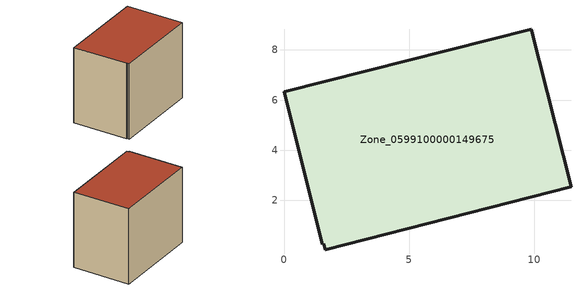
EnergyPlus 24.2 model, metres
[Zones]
Zone_0599100000149675
 floor ground (C_G): 1.65,0.02 1.59,0.27 1.53,0.25 0,6.33 9.88,8.83 11.46,2.53 z0
 wall outside (C_F): 11.46,2.53 9.88,8.83 0,6.33 1.53,0.25 1.59,0.27 1.65,0.02 11.46,2.53 z0:8.62
 roof outside (C_R): 1.59,0.27 1.65,0.02 11.46,2.53 9.88,8.83 0,6.33 1.53,0.25 z8.62
[BUILDING]
Pand.0599100000149675: North Axis=0; Terrain=City; Loads Convergence Tolerance Value=0.04; Temperature Convergence Tolerance Value=0.4; Solar Distribution=FullExterior; Maximum Number of Warmup Days=25; Minimum Number of Warmup Days=1
[Site:Location]
Rotterdam.The.Hague.AP_ZH_NLD Design_Conditions: Latitude=51.96; Longitude=4.45; Time Zone=1; Elevation=-4.5
[SITE:GROUNDTEMPERATURE:BUILDINGSURFACE]
18, 18, 18, 18, 18, 18, 18, 18, 18, 18, 18, 18
[MATERIAL] Thermal Absorptance=0.9; Solar Absorptance=0.7; Visible Absorptance=0.7
Name | Roughness | Thickness | Conductivity | Density | Specific Heat
G.TC.1965-1974 | MediumSmooth | 0.15 | 0.882353 | 540 | 1210
F.TC.1965-1974 | Rough | 0.3 | 0.697674 | 1920 | 840
R.TC.1965-1974 | MediumRough | 0.2 | 0.232558 | 1500 | 1000
[CONSTRUCTION]
C_G: G.TC.1965-1974
C_F: F.TC.1965-1974
C_R: R.TC.1965-1974
[ZONE]
Zone_0599100000149675: Type=1; Multiplier=1; Ceiling Height=Autocalculate; Volume=Autocalculate; Floor Area=autocalculate; Part of Total Floor Area=Yes
[ZONEINFILTRATION:DESIGNFLOWRATE]
Infil_Zone_0599100000149675: Zone or ZoneList or Space or SpaceList=Zone_0599100000149675; Schedule=AlwaysOn; Design Flow Rate Calculation Method=Flow/Area; Flow Rate per Floor Area=0.003; Constant Term Coefficient=1; Temperature Term Coefficient=0; Velocity Term Coefficient=0; Velocity Squared Term Coefficient=0
[HVACTEMPLATE:ZONE:IDEALLOADSAIRSYSTEM]
Zone_0599100000149675: Maximum Heating Supply Air Temperature=50; Minimum Cooling Supply Air Temperature=13; Maximum Heating Supply Air Humidity Ratio=0.0156; Minimum Cooling Supply Air Humidity Ratio=0.0077; Heating Limit=NoLimit; Cooling Limit=NoLimit; Dehumidification Control Type=ConstantSensibleHeatRatio; Cooling Sensible Heat Ratio=0.7; Dehumidification Setpoint=60; Humidification Control Type=None; Humidification Setpoint=30; Outdoor Air Method=None; Outdoor Air Flow Rate per Person=0.00944; Outdoor Air Flow Rate per Zone Floor Area=0; Outdoor Air Flow Rate per Zone=0; Demand Controlled Ventilation Type=None; Outdoor Air Economizer Type=NoEconomizer; Heat Recovery Type=None; Sensible Heat Recovery Effectiveness=0.7; Latent Heat Recovery Effectiveness=0.65
[ZONECONTROL:THERMOSTAT]
ThermostatControl_Zone_0599100000149675: Zone or ZoneList=Zone_0599100000149675; Control Type Schedule=DualSetpointControlType; Control 1=Thermostat_Zone_0599100000149675; Temperature Difference Between Cutout And Setpoint=0
[THERMOSTATSETPOINT:DUALSETPOINT]
Thermostat_Zone_0599100000149675: Heating Setpoint Temperature Schedule=HeatingSetpoint_Zone_0599100000149675; Cooling Setpoint Temperature Schedule=CoolingSetpoint_Zone_0599100000149675
[SCHEDULE:COMPACT]
HeatingSetpoint_Zone_0599100000149675: Through: 12/31, For: AllDays, Until: 24:00, 21
CoolingSetpoint_Zone_0599100000149675: Through: 12/31, For: AllDays, Until: 24:00, 24
DualSetpointControlType: Through: 12/31, For: AllDays, Until: 24:00, 4
AlwaysOn: Through: 12/31, For: AllDays, Until: 24:00, 1
